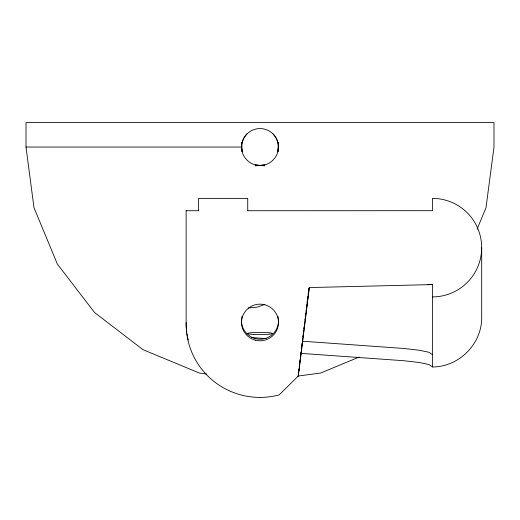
<?xml version="1.0" encoding="UTF-8"?>
<svg xmlns="http://www.w3.org/2000/svg" width="520" height="520" viewBox="0 0 520 520"><rect width="100%" height="100%" fill="white"/><g stroke="black" fill="none" stroke-linecap="round" stroke-linejoin="round"><path stroke-width="0.78" d="M186.154 210.691L186.154 324.181A73.847 73.229 0 0 0 279.11 394.921L298.356 375.966L298.552 372.775M299.039 368.771L298.747 371.176L299.065 368.751M299.624 363.968L299.234 367.172L301.184 351.871M299.819 362.362L300.111 359.957M300.307 358.358L300.599 355.953M300.794 354.354L301.087 351.949M301.379 349.544L301.672 347.146M301.867 345.54L302.153 343.135M302.347 341.536L302.64 339.131M302.933 336.732L303.225 334.328M303.42 332.722L303.713 330.324M303.908 328.718L304.2 326.313M304.493 323.914L304.688 322.309M304.98 319.904L305.175 318.305M305.468 315.9L305.76 313.502M306.053 311.096L306.248 309.491M306.54 307.093L306.826 304.688M307.021 303.082L307.314 300.683M307.606 298.279L307.801 296.68M308.094 294.275L308.288 292.669M308.581 290.271L308.776 288.665M298.356 375.966L309.264 287.573L432.419 284.583L432.419 366.957C458.783 367.12 481.851 344.071 481.683 317.707L481.683 247.637A49.264 49.264 0 0 0 432.419 198.374L432.419 210.737M298.356 374.381L298.558 372.769M301.386 350.266L309.264 287.573M477.106 229.138L486.025 207.603L494 147.037L494 122.584L26 122.584L26 147.037L33.976 207.603L57.35 264.036L94.536 312.5L143 349.687L199.44 373.061L206.609 374.01M359.177 357.071L320.561 373.061L297.453 376.11M264.908 304.363L257.296 307.093L248.443 307.996M246.974 133.972A18.713 18.551 -90 0 1 273.065 133.972A18.395 18.239 -90 0 1 278.48 147.037L277.843 151.821A18.213 17.908 -45 0 1 264.784 164.886L260 165.51L255.216 164.879A18.213 17.908 45 0 1 242.158 151.821L241.527 147.037A18.395 18.239 -90 0 1 246.942 133.978C242.268 138.632 240.877 145.49 242.158 151.821L241.527 143.956A18.395 18.239 -90 0 1 241.592 142.35M255.216 165.893L264.784 164.879M26 147.037L241.683 147.037L241.527 143.956M186.154 210.737L198.471 210.691M247.734 210.737L432.419 210.691M427.557 284.635L432.419 284.635M251.674 337.584L266.214 338.624M302.575 341.224L403.566 348.446L419.224 350.22L429.065 352.293L432.419 354.647M300.957 353.379L403.566 360.711L419.224 362.492L429.065 364.566L432.419 366.957M255.216 164.879L264.784 165.893M255.216 338.618L250.601 336.719L246.928 333.866L244.023 330.096A18.486 18.33 0 0 1 242.138 316.147M273.065 133.972C277.732 138.632 279.123 145.49 277.843 151.821L278.473 143.956A18.395 18.239 90 0 0 278.408 142.35M247.734 210.886L247.734 198.374L198.471 198.374L198.471 210.886M481.683 247.637A49.264 49.264 0 0 1 432.419 296.901M277.849 316.154A18.486 18.33 0 0 1 255.222 338.604M188.272 340.015A73.847 73.229 0 0 1 187.739 337.688M187.428 336.115A73.847 73.229 0 0 1 187.018 333.749M186.784 332.156A73.847 73.229 0 0 1 186.511 329.764M186.368 328.166A73.847 73.229 0 0 1 186.154 322.595M255.216 340.204L250.601 338.306L246.928 335.452L244.023 331.682A18.486 18.33 0 0 1 255.177 304.785A18.486 18.33 0 0 1 278.48 322.459A18.486 18.33 0 0 1 255.222 340.191M253.832 334.438A12.337 1.073 0 0 0 272.337 333.509A12.337 1.073 0 0 0 253.832 332.572A12.337 1.073 0 0 0 253.832 334.438"/></g></svg>
